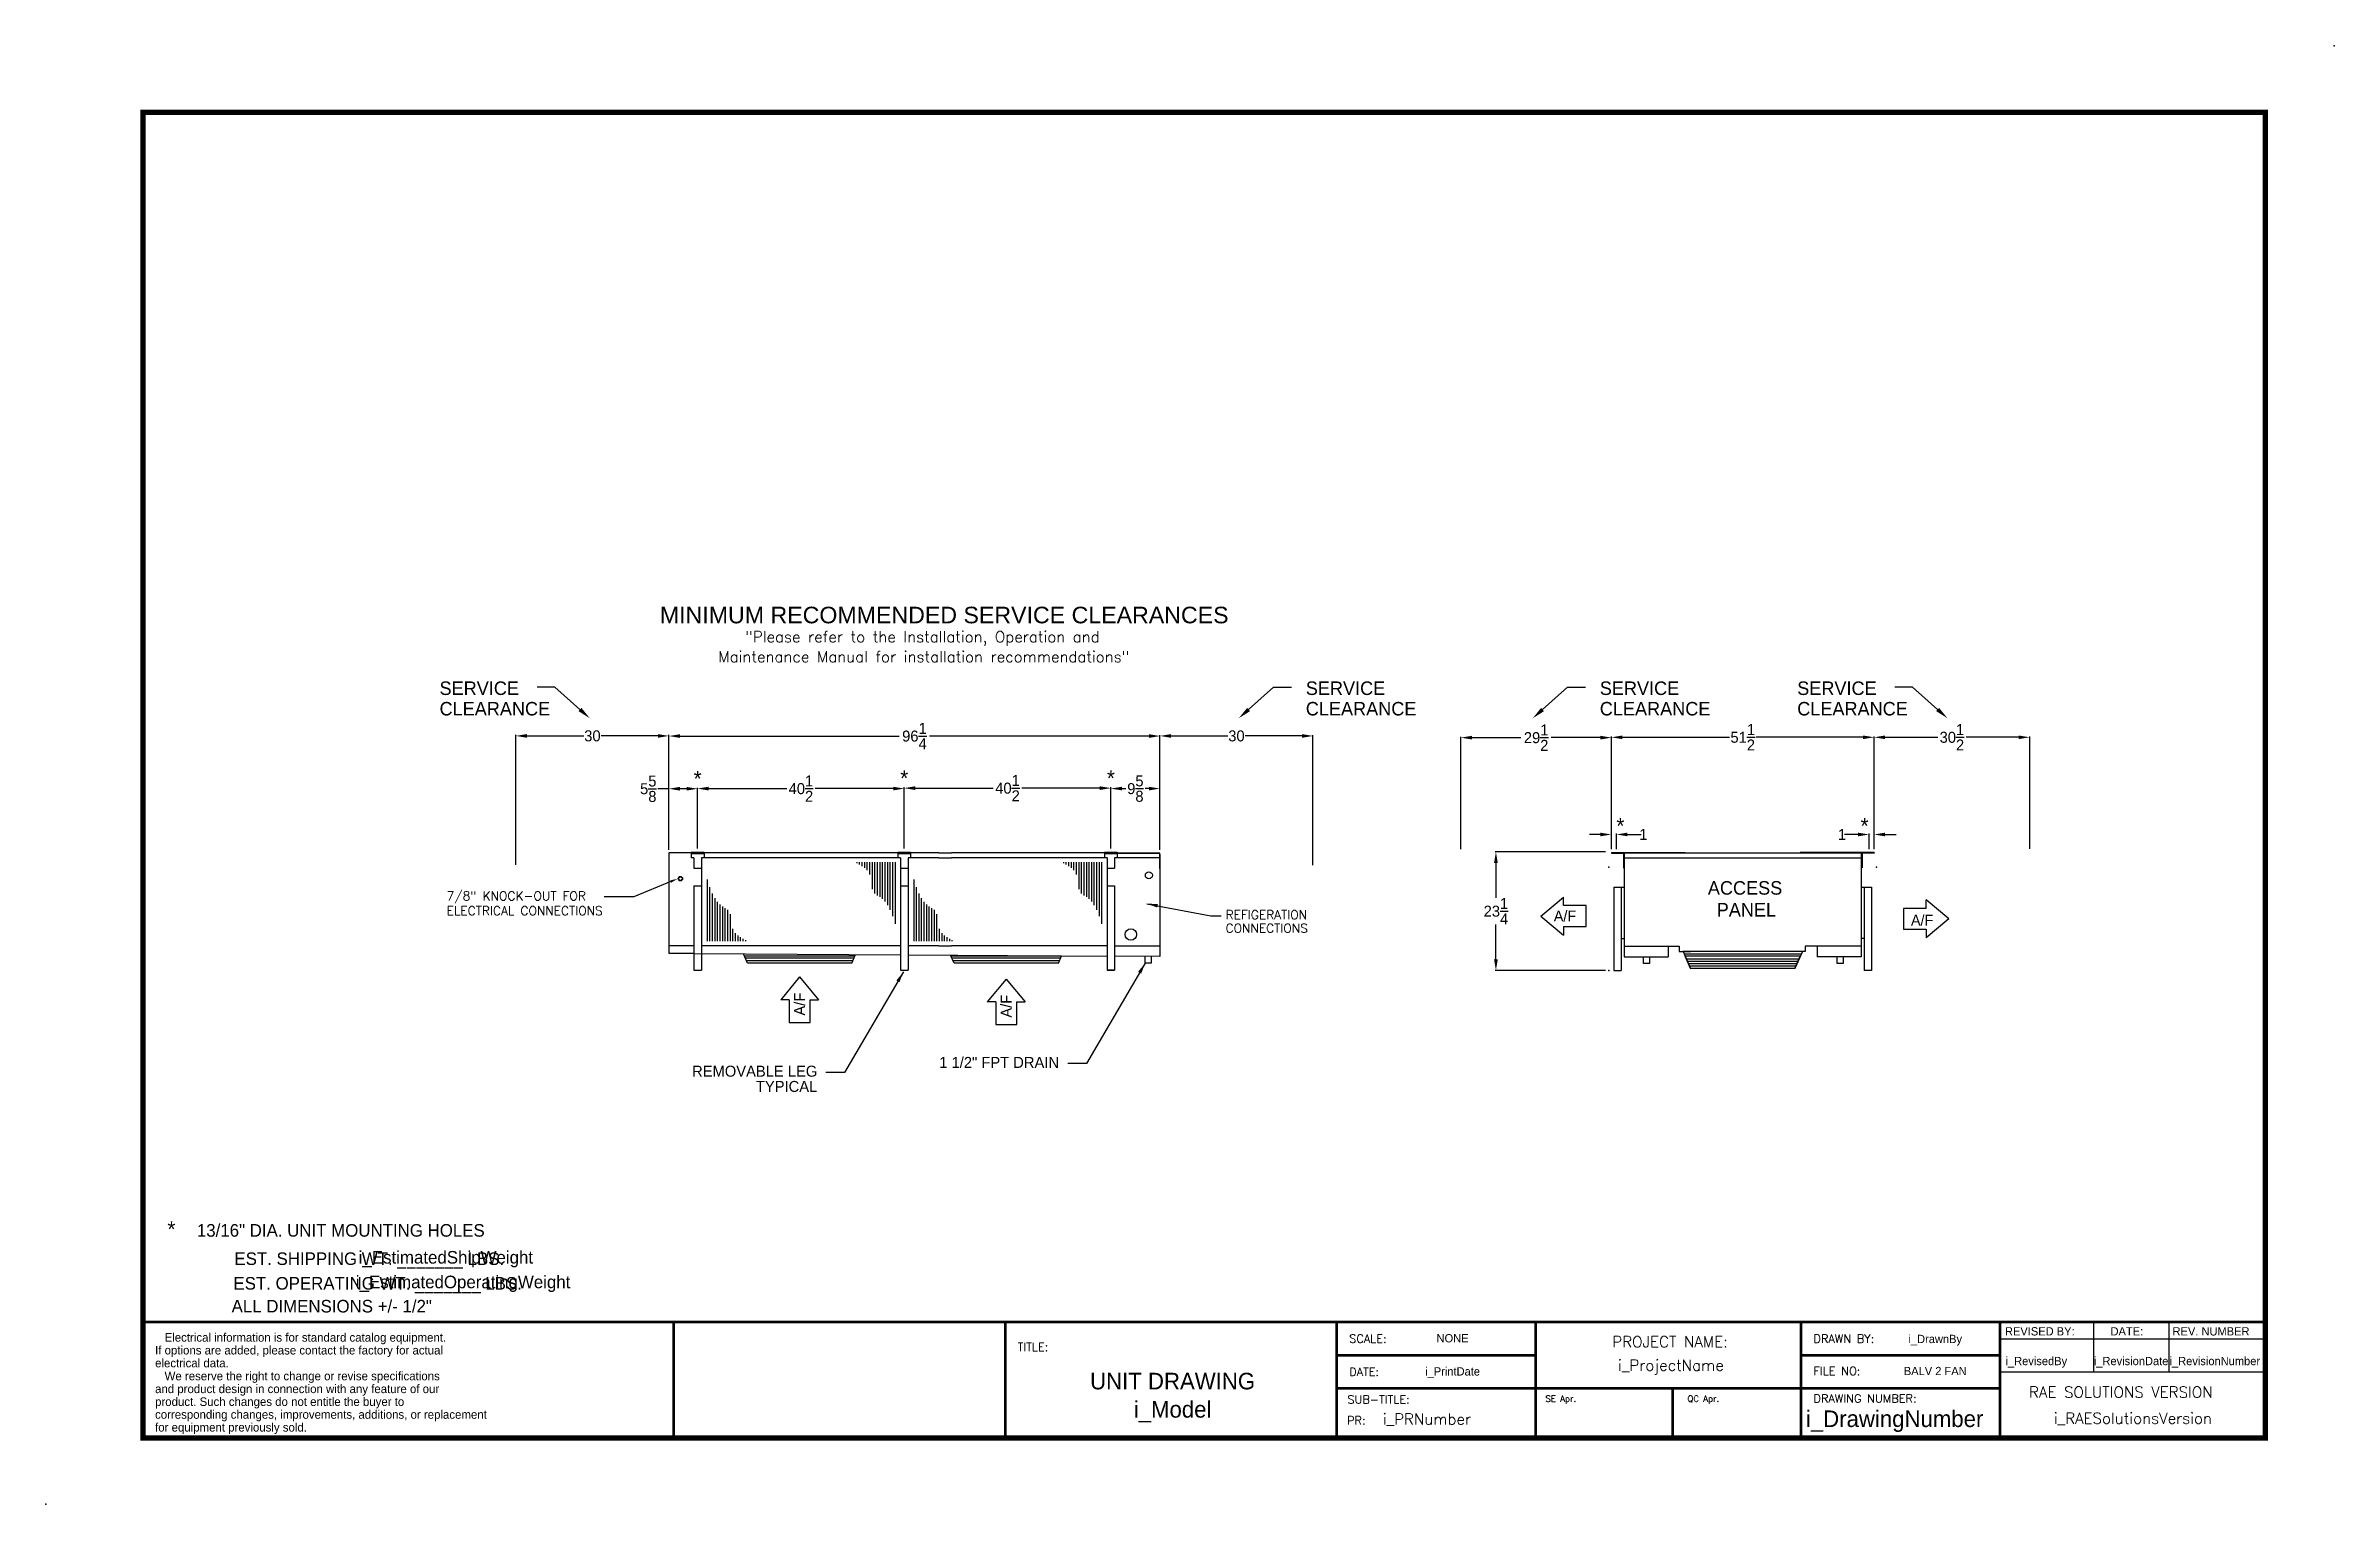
# Model space of a CAD drawing. Extents: x -19 to 430, y -13 to 273.
import ezdxf
from ezdxf.enums import TextEntityAlignment as Align

# ---------------------------------------------------------------- set-up
doc = ezdxf.new("R2010")
doc.units = 0
doc.header["$MEASUREMENT"] = 0
doc.layers.get('0').update_dxf_attribs({"linetype": 'CONTINUOUS'})
doc.layers.add('0 Unit', color=7, linetype='CONTINUOUS')
doc.styles.add('dimentions', font='ARIAL.TTF')
doc.styles.add('SIMPLEX', font='SIMPLEX')
doc.dimstyles.get("Standard").update_dxf_attribs({"dimtxt": 2.158, "dimasz": 2.158, "dimexe": 0.18, "dimexo": 0.625, "dimgap": 0.09, "dimtad": 0, "dimtih": 1, "dimtoh": 1, "dimdec": 3, "dimzin": 0, "dimdsep": 46, "dimlunit": 5, "dimtxsty": 'STANDARD', "dimcen": 0.09, "dimadec": 0, "dimazin": 0, "dimtfac": 1, "dimtdec": 3, "dimtofl": 0, "dimtmove": 0, "dimatfit": 3, "dimfxl": 1, "dimtolj": 1, "dimtzin": 0, "dimarcsym": 0})

# ---------------------------------------------------------------- blocks, each defined once
blk = doc.blocks.new('*D15')
at = {"layer": '0 Unit', "color": 0, "lineweight": -2}
for p, q in [((103.08, 115.39), (103.08, 137.85)), ((105.24, 137.67), (148.24, 137.67)), ((197.17, 137.67), (154.17, 137.67)), ((199.33, 115.33), (199.33, 137.85))]:
    blk.add_line(p, q, dxfattribs=at)
at = {"layer": '0 Unit', "color": 0}
for points in [[(105.24, 138.03), (105.24, 137.31), (103.08, 137.67)], [(197.17, 138.03), (197.17, 137.31), (199.33, 137.67)]]:
    blk.add_solid(points, dxfattribs=at)
at = {"layer": '0 Unit', "color": 0, "insert": (151.2, 137.67), "char_height": 2.158, "attachment_point": 5}
blk.add_mtext('\\A1;96{\\H1x;\\S1/4;}', dxfattribs=at)
blk = doc.blocks.new('*D16')
at = {"layer": '0 Unit', "color": 0, "lineweight": -2}
for p, q in [((108.7, 115.64), (108.7, 127.55)), ((110.86, 127.37), (126.16, 127.37)), ((147.04, 127.37), (131.74, 127.37)), ((149.2, 115.64), (149.2, 127.55))]:
    blk.add_line(p, q, dxfattribs=at)
at = {"layer": '0 Unit', "color": 0}
for points in [[(110.86, 127.73), (110.86, 127.01), (108.7, 127.37)], [(147.04, 127.73), (147.04, 127.01), (149.2, 127.37)]]:
    blk.add_solid(points, dxfattribs=at)
at = {"layer": '0 Unit', "color": 0, "insert": (128.95, 127.37), "char_height": 2.158, "attachment_point": 5}
blk.add_mtext('\\A1;40{\\H1x;\\S1/2;}', dxfattribs=at)
blk = doc.blocks.new('*D17')
at = {"layer": '0 Unit', "color": 0, "lineweight": -2}
for p, q in [((189.7, 115.65), (189.7, 127.55)), ((191.86, 127.37), (192.63, 127.37)), ((197.17, 127.37), (196.4, 127.37)), ((199.33, 115.33), (199.33, 127.55))]:
    blk.add_line(p, q, dxfattribs=at)
at = {"layer": '0 Unit', "color": 0}
for points in [[(191.86, 127.73), (191.86, 127.02), (189.7, 127.37)], [(197.17, 127.73), (197.17, 127.02), (199.33, 127.37)]]:
    blk.add_solid(points, dxfattribs=at)
at = {"layer": '0 Unit', "color": 0, "insert": (194.51, 127.37), "char_height": 2.158, "attachment_point": 5}
blk.add_mtext('\\A1;9{\\H1x;\\S5/8;}', dxfattribs=at)
blk = doc.blocks.new('*D18')
at = {"layer": '0 Unit', "color": 0, "lineweight": -2}
for p, q in [((103.08, 127.34), (100.92, 127.34)), ((103.08, 115.39), (103.08, 127.52)), ((106.54, 127.34), (105.24, 127.34)), ((108.7, 115.64), (108.7, 127.52))]:
    blk.add_line(p, q, dxfattribs=at)
at = {"layer": '0 Unit', "color": 0}
for points in [[(105.24, 127.7), (105.24, 126.98), (103.08, 127.34)], [(106.54, 127.7), (106.54, 126.98), (108.7, 127.34)]]:
    blk.add_solid(points, dxfattribs=at)
at = {"layer": '0 Unit', "color": 0, "insert": (99.03, 127.34), "char_height": 2.158, "attachment_point": 5}
blk.add_mtext('\\A1;5{\\H1x;\\S5/8;}', dxfattribs=at)
blk = doc.blocks.new('*D19')
at = {"layer": '0 Unit', "color": 0, "lineweight": -2}
for p, q in [((199.33, 115.33), (199.33, 137.87)), ((201.49, 137.69), (212.62, 137.69)), ((227.17, 137.69), (216.04, 137.69)), ((229.33, 112.33), (229.33, 137.87))]:
    blk.add_line(p, q, dxfattribs=at)
at = {"layer": '0 Unit', "color": 0}
for points in [[(201.49, 138.05), (201.49, 137.33), (199.33, 137.69)], [(227.17, 138.05), (227.17, 137.33), (229.33, 137.69)]]:
    blk.add_solid(points, dxfattribs=at)
at = {"layer": '0 Unit', "color": 0, "insert": (214.33, 137.69), "char_height": 2.158, "attachment_point": 5}
blk.add_mtext('\\A1;30', dxfattribs=at)
blk = doc.blocks.new('*D20')
at = {"layer": '0 Unit', "color": 0, "lineweight": -2}
for p, q in [((73.08, 112.39), (73.08, 137.88)), ((75.24, 137.7), (86.37, 137.7)), ((100.92, 137.7), (89.79, 137.7)), ((103.08, 115.39), (103.08, 137.88))]:
    blk.add_line(p, q, dxfattribs=at)
at = {"layer": '0 Unit', "color": 0}
for points in [[(75.24, 138.06), (75.24, 137.34), (73.08, 137.7)], [(100.92, 138.06), (100.92, 137.34), (103.08, 137.7)]]:
    blk.add_solid(points, dxfattribs=at)
at = {"layer": '0 Unit', "color": 0, "insert": (88.08, 137.7), "char_height": 2.158, "attachment_point": 5}
blk.add_mtext('\\A1;30', dxfattribs=at)
blk = doc.blocks.new('*D21')
at = {"layer": '0 Unit', "color": 0, "lineweight": -2}
for p, q in [((149.2, 115.64), (149.2, 127.64)), ((151.36, 127.46), (166.66, 127.46)), ((187.54, 127.46), (172.24, 127.46)), ((189.7, 115.65), (189.7, 127.64))]:
    blk.add_line(p, q, dxfattribs=at)
at = {"layer": '0 Unit', "color": 0}
for points in [[(151.36, 127.82), (151.36, 127.1), (149.2, 127.46)], [(187.54, 127.82), (187.54, 127.1), (189.7, 127.46)]]:
    blk.add_solid(points, dxfattribs=at)
at = {"layer": '0 Unit', "color": 0, "insert": (169.45, 127.46), "char_height": 2.158, "attachment_point": 5}
blk.add_mtext('\\A1;40{\\H1x;\\S1/2;}', dxfattribs=at)
blk = doc.blocks.new('*D29')
at = {"color": 0, "lineweight": -2}
for p, q in [((286.69, 114.96), (265.01, 114.96)), ((265.19, 112.8), (265.19, 105.94)), ((265.19, 93.86), (265.19, 100.72)), ((286.69, 91.7), (265.01, 91.7))]:
    blk.add_line(p, q, dxfattribs=at)
at = {"color": 0}
for points in [[(264.83, 112.8), (265.55, 112.8), (265.19, 114.96)], [(264.83, 93.86), (265.55, 93.86), (265.19, 91.7)]]:
    blk.add_solid(points, dxfattribs=at)
at = {"color": 0, "insert": (265.19, 103.33), "char_height": 2.158, "attachment_point": 5}
blk.add_mtext('\\A1;23{\\H1x;\\S1/4;}', dxfattribs=at)
blk = doc.blocks.new('*D30')
at = {"color": 0, "lineweight": -2}
for p, q in [((339.32, 115.46), (339.32, 137.61)), ((341.47, 137.43), (351.78, 137.43)), ((367.66, 137.43), (357.35, 137.43)), ((369.82, 115.58), (369.82, 137.61))]:
    blk.add_line(p, q, dxfattribs=at)
at = {"color": 0}
for points in [[(341.47, 137.78), (341.47, 137.07), (339.32, 137.43)], [(367.66, 137.78), (367.66, 137.07), (369.82, 137.43)]]:
    blk.add_solid(points, dxfattribs=at)
at = {"color": 0, "insert": (354.57, 137.43), "char_height": 2.158, "attachment_point": 5}
blk.add_mtext('\\A1;30{\\H1x;\\S1/2;}', dxfattribs=at)
blk = doc.blocks.new('*D31')
at = {"color": 0, "lineweight": -2}
for p, q in [((258.32, 115.52), (258.32, 137.54)), ((260.47, 137.36), (270.1, 137.36)), ((285.66, 137.36), (276.03, 137.36)), ((287.82, 115.52), (287.82, 137.54))]:
    blk.add_line(p, q, dxfattribs=at)
at = {"color": 0}
for points in [[(260.47, 137.72), (260.47, 137), (258.32, 137.36)], [(285.66, 137.72), (285.66, 137), (287.82, 137.36)]]:
    blk.add_solid(points, dxfattribs=at)
at = {"color": 0, "insert": (273.07, 137.36), "char_height": 2.158, "attachment_point": 5}
blk.add_mtext('\\A1;29{\\H1x;\\S1/2;}', dxfattribs=at)
blk = doc.blocks.new('*D32')
at = {"color": 0, "lineweight": -2}
for p, q in [((287.82, 115.46), (287.82, 137.61)), ((289.97, 137.43), (310.96, 137.43)), ((337.16, 137.43), (316.17, 137.43)), ((339.32, 115.46), (339.32, 137.61))]:
    blk.add_line(p, q, dxfattribs=at)
at = {"color": 0}
for points in [[(289.97, 137.78), (289.97, 137.07), (287.82, 137.43)], [(337.16, 137.78), (337.16, 137.07), (339.32, 137.43)]]:
    blk.add_solid(points, dxfattribs=at)
at = {"color": 0, "insert": (313.57, 137.43), "char_height": 2.158, "attachment_point": 5}
blk.add_mtext('\\A1;51{\\H1x;\\S1/2;}', dxfattribs=at)
blk = doc.blocks.new('*D33')
at = {"color": 0, "lineweight": -2}
for p, q in [((285.66, 118.37), (283.5, 118.37)), ((287.82, 115.46), (287.82, 118.55)), ((288.82, 115.46), (288.82, 118.55)), ((290.97, 118.37), (293.63, 118.37))]:
    blk.add_line(p, q, dxfattribs=at)
at = {"color": 0}
for points in [[(285.66, 118.73), (285.66, 118.01), (287.82, 118.37)], [(290.97, 118.73), (290.97, 118.01), (288.82, 118.37)]]:
    blk.add_solid(points, dxfattribs=at)
at = {"color": 0, "insert": (294.08, 118.37), "char_height": 2.158, "attachment_point": 5}
blk.add_mtext('\\A1;1', dxfattribs=at)
blk = doc.blocks.new('*D34')
at = {"color": 0, "lineweight": -2}
for p, q in [((336.16, 118.37), (333.5, 118.37)), ((338.32, 115.46), (338.32, 118.55)), ((339.32, 115.46), (339.32, 118.55)), ((341.47, 118.37), (343.63, 118.37))]:
    blk.add_line(p, q, dxfattribs=at)
at = {"color": 0}
for points in [[(336.16, 118.73), (336.16, 118.01), (338.32, 118.37)], [(341.47, 118.73), (341.47, 118.01), (339.32, 118.37)]]:
    blk.add_solid(points, dxfattribs=at)
at = {"color": 0, "insert": (333.05, 118.37), "char_height": 2.158, "attachment_point": 5}
blk.add_mtext('\\A1;1', dxfattribs=at)

msp = doc.modelspace()

# ---------------------------------------------------------------- linework, layer by layer
for p, q in [((139.9654, 112.7222), (139.9654, 112.9607)), ((140.4654, 112.4695), (140.4654, 112.9607)), ((140.9654, 112.1849), (140.9654, 112.9607)), ((141.4654, 111.8395), (141.4654, 112.9607)), ((141.9654, 111.3713), (141.9654, 112.9607)), ((142.4654, 110.5289), (142.4654, 112.9607)), ((142.9654, 107.6633), (142.9654, 112.9607)), ((143.4654, 106.8055), (143.4654, 112.9607)), ((143.9654, 106.4359), (143.9654, 112.9607)), ((144.4654, 106.117), (144.4654, 112.9607)), ((144.9654, 105.7429), (144.9654, 112.9607)), ((145.4654, 105.2263), (145.4654, 112.9607)), ((145.9654, 104.5049), (145.9654, 112.9607)), ((146.4654, 103.5626), (146.4654, 112.9607)), ((146.9654, 102.3679), (146.9654, 112.9607)), ((147.4654, 100.8316), (147.4654, 112.9607)), ((180.4654, 112.7222), (180.4654, 112.9607)), ((180.9654, 112.4695), (180.9654, 112.9607)), ((181.4654, 112.1849), (181.4654, 112.9607)), ((181.9654, 111.8395), (181.9654, 112.9607)), ((182.4654, 111.3713), (182.4654, 112.9607)), ((182.9654, 110.5289), (182.9654, 112.9607)), ((183.4654, 107.6633), (183.4654, 112.9607)), ((183.9654, 106.8055), (183.9654, 112.9607)), ((184.4654, 106.4359), (184.4654, 112.9607)), ((184.9654, 106.117), (184.9654, 112.9607)), ((185.4654, 105.7429), (185.4654, 112.9607)), ((185.9654, 105.2263), (185.9654, 112.9607)), ((186.4654, 104.5049), (186.4654, 112.9607)), ((186.9654, 103.5626), (186.9654, 112.9607)), ((187.4654, 102.3679), (187.4654, 112.9607)), ((187.9654, 100.8316), (187.9654, 112.9607)), ((287.8159, 114.8323), (290.3159, 114.8323)), ((287.8159, 114.8323), (287.8159, 114.7073)), ((287.8159, 114.7073), (290.1796, 114.7073)), ((288.8159, 114.8323), (288.8159, 114.7073)), ((290.1796, 114.7073), (290.1796, 111.8193)), ((290.3159, 114.8323), (302.3159, 114.8323)), ((336.8159, 114.7073), (290.3159, 114.7073)), ((290.3159, 114.7073), (290.3159, 97.9511)), ((336.8159, 113.7073), (290.3159, 113.7073)), ((302.3159, 114.8323), (302.3159, 114.7073)), ((336.8159, 114.8323), (324.8159, 114.8323)), ((324.8159, 114.8323), (324.8159, 114.7073)), ((339.3159, 114.8323), (336.8159, 114.8323)), ((336.8159, 114.7073), (336.8159, 97.9511)), ((336.8159, 114.7073), (336.8159, 96.4511)), ((339.3159, 114.7073), (336.9522, 114.7073)), ((336.9522, 114.7073), (336.9522, 111.8193)), ((338.3159, 114.8323), (338.3159, 114.7073)), ((339.3159, 114.8323), (339.3159, 114.7073)), ((110.5544, 109.5581), (110.5544, 97.429)), ((111.0544, 108.0218), (111.0544, 97.429)), ((151.0544, 109.5581), (151.0544, 97.429)), ((151.5544, 108.0218), (151.5544, 97.429)), ((288.3159, 108.0465), (288.3159, 91.7011)), ((288.3159, 108.0465), (290.3159, 108.0465)), ((289.7534, 108.0465), (289.7534, 91.7011)), ((290.1796, 111.8193), (290.3159, 111.8193)), ((290.3159, 111.9511), (290.3159, 111.7011)), ((336.8159, 111.9511), (336.8159, 111.7011)), ((336.8159, 111.9511), (336.8159, 111.7011)), ((336.9522, 111.8193), (336.8159, 111.8193)), ((336.8159, 108.0465), (338.8159, 108.0465)), ((337.3784, 108.0465), (337.3784, 91.7011)), ((338.8159, 108.0465), (338.8159, 91.7011)), ((111.5544, 106.8271), (111.5544, 97.429)), ((112.0544, 105.8848), (112.0544, 97.429)), ((112.5544, 105.1634), (112.5544, 97.429)), ((113.0544, 104.6469), (113.0544, 97.429)), ((113.5544, 104.2727), (113.5544, 97.429)), ((114.0544, 103.9538), (114.0544, 97.429)), ((114.5544, 103.5842), (114.5544, 97.429)), ((152.0544, 106.8271), (152.0544, 97.429)), ((152.5544, 105.8848), (152.5544, 97.429)), ((153.0544, 105.1634), (153.0544, 97.429)), ((153.5544, 104.6469), (153.5544, 97.429)), ((154.0544, 104.2727), (154.0544, 97.429)), ((154.5544, 103.9538), (154.5544, 97.429)), ((155.0544, 103.5842), (155.0544, 97.429)), ((273.9903, 102.3724), (278.4475, 106.0866)), ((278.4475, 104.4152), (278.4475, 106.0866)), ((282.9048, 104.4152), (278.4475, 104.4152)), ((282.9048, 100.3295), (282.9048, 104.4152)), ((345.0712, 103.8647), (345.0712, 99.779)), ((349.5285, 103.8647), (345.0712, 103.8647)), ((353.9857, 101.8219), (349.5285, 105.5361)), ((349.5285, 103.8647), (349.5285, 105.5361)), ((115.0544, 102.7264), (115.0544, 97.429)), ((115.5544, 99.8608), (115.5544, 97.429)), ((116.0544, 99.0184), (116.0544, 97.429)), ((155.5544, 102.7264), (155.5544, 97.429)), ((156.0544, 99.8608), (156.0544, 97.429)), ((156.5544, 99.0184), (156.5544, 97.429)), ((273.9903, 102.3724), (278.4475, 98.6581)), ((278.4475, 100.3295), (278.4475, 98.6581)), ((278.4475, 100.3295), (282.9048, 100.3295)), ((345.0712, 99.779), (349.5285, 99.779)), ((353.9857, 101.8219), (349.5285, 98.1076)), ((349.5285, 99.779), (349.5285, 98.1076)), ((116.5544, 98.5502), (116.5544, 97.429)), ((117.0544, 98.2049), (117.0544, 97.429)), ((117.5544, 97.9202), (117.5544, 97.429)), ((118.0544, 97.6676), (118.0544, 97.429)), ((157.0544, 98.5502), (157.0544, 97.429)), ((157.5544, 98.2049), (157.5544, 97.429)), ((158.0544, 97.9202), (158.0544, 97.429)), ((158.5544, 97.6676), (158.5544, 97.429)), ((289.7534, 97.9511), (290.3159, 97.9511)), ((290.3159, 97.9511), (290.3159, 94.3886)), ((290.3159, 96.4511), (298.9409, 96.4511)), ((290.3159, 94.3886), (298.9409, 94.3886)), ((294.1298, 93.0651), (294.1354, 94.4006)), ((295.3198, 94.3956), (295.3198, 93.0651)), ((298.9409, 96.4511), (298.9409, 94.3886)), ((298.9409, 96.4511), (301.1023, 96.4511)), ((301.1023, 96.4511), (301.1023, 95.4511)), ((301.1023, 95.4511), (303.3231, 95.4511)), ((325.3159, 95.4511), (301.8159, 95.4511)), ((301.8784, 95.4511), (303.33, 92.064)), ((325.2534, 95.4511), (301.8784, 95.4511)), ((325.2534, 95.4511), (301.8784, 95.4511)), ((302.0858, 94.9672), (325.046, 94.9672)), ((303.33, 92.064), (302.2932, 94.4833)), ((324.8387, 94.4833), (302.2932, 94.4833)), ((325.2534, 95.4511), (323.8018, 92.064)), ((323.8018, 92.064), (324.8387, 94.4833)), ((325.775, 95.4511), (324.7191, 95.4511)), ((325.775, 96.4511), (325.775, 95.4511)), ((328.1909, 96.4511), (325.775, 96.4511)), ((336.8159, 96.4511), (328.1909, 96.4511)), ((328.1909, 96.4511), (328.1909, 94.3886)), ((336.8159, 94.3886), (328.1909, 94.3886)), ((332.0864, 93.0651), (332.092, 94.4006)), ((333.2765, 94.3956), (333.2765, 93.0651)), ((337.3784, 97.9511), (336.8159, 97.9511)), ((336.8159, 97.9511), (336.8159, 94.3886)), ((288.3159, 91.7011), (289.7534, 91.7011)), ((295.3198, 93.0651), (294.1298, 93.0651)), ((302.5005, 93.9994), (324.6313, 93.9994)), ((302.7079, 93.5156), (324.4239, 93.5156)), ((324.2166, 93.0317), (302.9153, 93.0317)), ((324.0092, 92.5478), (303.1226, 92.5478)), ((323.8018, 92.064), (303.33, 92.064)), ((333.2765, 93.0651), (332.0864, 93.0651)), ((338.8159, 91.7011), (337.3784, 91.7011)), ((104, 0), (104, 22.75)), ((169, 0), (169, 22.75)), ((234, 22.75), (364, 22.75)), ((234, 0), (234, 22.75)), ((273, 22.75), (273, 0)), ((325, 22.75), (325, 9.75)), ((364, 22.75), (364, 0)), ((364, 22.75), (416, 22.75)), ((364, 22.75), (364, 19.5)), ((382.3478, 22.75), (382.3478, 13)), ((397.1241, 22.75), (397.1241, 13)), ((364, 19.5), (416, 19.5)), ((273, 16.25), (234, 16.25)), ((325, 16.25), (364, 16.25)), ((325, 9.75), (325, 16.25)), ((364, 9.75), (234, 9.75)), ((299.8125, 9.75), (299.8125, 0)), ((325, 9.75), (325, 0)), ((364, 13), (416, 13))]:
    msp.add_line(p, q)
for points, const_width in [([(0, 0), (416, 0), (416, 260), (0, 260), (0, 0)], 1.04), ([(104.6148, 22.75), (0, 22.75)], 0.52), ([(416, 22.75), (104, 22.75), (104, 0)], 0.52), ([(169, 22.75), (169, 0)], 0.52), ([(234, 22.75), (234, 0)], 0.52), ([(273, 22.75), (273, 0)], 0.52), ([(325, 22.75), (325, 0)], 0.52), ([(364, 0), (364, 22.75), (416, 22.75)], 0.52), ([(273, 16.25), (234, 16.25)], 0.52), ([(364, 16.25), (325, 16.25), (325, 0)], 0.52), ([(364, 9.75), (234, 9.75)], 0.52), ([(299.8125, 9.75), (299.8125, 0)], 0.52)]:
    msp.add_lwpolyline(points, dxfattribs=dict(const_width=const_width))
for radius in [0.4375, 0.3591]:
    msp.add_circle((105.3274, 109.7036), radius)
for p in [(429.5159, 273.0349), (364, 0), (-19.0768, -12.9651)]:
    msp.add_point(p)
at = {"linetype": 'ByBlock'}
for p in [(287.3159, 111.9511), (339.8159, 111.9511), (287.3159, 91.7011)]:
    msp.add_point(p, dxfattribs=at)
at = {"layer": '0 Unit'}
for p, q in [((107.4524, 114.7661), (103.0774, 114.7661)), ((103.0774, 114.7661), (103.0774, 96.5161)), ((107.4524, 114.8914), (107.4524, 113.7661)), ((107.4524, 114.8914), (107.4524, 113.7661)), ((107.4524, 114.7661), (107.4524, 114.8914)), ((107.4524, 114.8914), (109.9524, 114.8911)), ((107.4524, 114.7661), (107.4524, 113.7661)), ((107.4524, 114.6414), (109.9524, 114.6411)), ((107.9524, 113.7661), (107.4524, 113.7661)), ((107.9524, 113.7661), (107.9524, 111.7728)), ((109.4524, 113.7661), (109.4524, 91.7728)), ((109.9524, 113.7661), (109.4524, 113.7661)), ((109.9524, 114.8911), (109.9524, 113.7661)), ((109.9524, 114.8911), (109.9524, 113.7661)), ((109.9524, 114.7661), (109.9524, 114.8911)), ((147.9524, 114.7661), (109.9524, 114.7661)), ((109.9524, 114.7661), (109.9524, 113.7661)), ((147.9524, 113.7661), (109.9524, 113.7661)), ((147.9524, 114.8914), (147.9524, 113.7661)), ((147.9524, 114.7661), (147.9524, 114.8914)), ((147.9524, 114.8914), (150.4524, 114.8911)), ((147.9524, 114.7661), (147.9524, 113.7661)), ((147.9524, 114.6414), (150.4524, 114.6411)), ((148.4524, 113.7661), (147.9524, 113.7661)), ((148.4524, 113.7661), (148.4524, 91.7728)), ((149.9524, 113.7661), (149.9524, 91.7728)), ((150.4524, 113.7661), (149.9524, 113.7661)), ((150.4524, 114.8911), (150.4524, 113.7661)), ((150.4524, 114.7661), (150.4524, 114.8911)), ((155.9524, 114.7661), (150.4524, 114.7661)), ((150.4524, 114.7661), (150.4524, 113.7661)), ((155.9524, 113.7661), (150.4524, 113.7661)), ((155.9524, 114.7661), (158.4524, 114.7661)), ((155.9524, 113.7661), (158.4524, 113.7661)), ((188.4524, 114.7661), (158.4524, 114.7661)), ((188.4524, 113.7661), (158.4524, 113.7661)), ((188.4524, 114.8914), (188.4524, 113.7661)), ((188.4524, 114.7661), (188.4524, 114.8914)), ((188.4524, 114.8914), (190.9524, 114.8911)), ((188.4524, 114.7661), (188.4524, 113.7661)), ((188.4524, 114.6414), (190.9524, 114.6411)), ((188.9524, 113.7661), (188.4524, 113.7661)), ((188.9524, 113.7661), (188.9524, 91.7728)), ((190.4524, 113.7661), (190.4524, 111.7728)), ((190.9524, 113.7661), (190.4524, 113.7661)), ((190.9524, 114.8911), (190.9524, 113.7661)), ((190.9524, 114.7661), (190.9524, 114.8911)), ((190.9524, 114.7661), (190.9524, 113.7661)), ((199.3274, 114.7073), (190.9524, 114.7073)), ((190.9524, 114.7073), (199.3274, 114.7073)), ((199.3274, 113.7661), (190.9524, 113.7661)), ((199.3274, 111.7073), (199.3274, 114.7073)), ((199.3274, 114.4414), (199.3274, 96.1914)), ((107.9524, 111.7728), (109.4524, 111.7728)), ((107.9524, 108.2728), (109.4524, 108.2728)), ((107.9524, 108.2728), (107.9524, 91.7728)), ((148.4524, 111.7728), (149.9524, 111.7728)), ((148.4524, 108.2728), (149.9524, 108.2728)), ((188.9524, 111.7728), (190.4524, 111.7728)), ((188.9524, 108.2728), (190.4524, 108.2728)), ((190.4524, 108.2728), (190.4524, 91.7728)), ((199.3274, 111.7728), (199.3274, 96.5228)), ((199.3274, 111.7073), (199.3274, 96.4573)), ((103.0774, 96.5161), (103.0774, 95.0592)), ((107.9524, 96.5161), (103.0774, 96.5161)), ((107.9524, 95.0592), (103.0774, 95.0592)), ((107.9524, 95.0592), (148.4524, 94.7758)), ((148.4524, 96.5161), (109.4524, 96.5161)), ((118.4665, 93.129), (117.6684, 94.9912)), ((117.8444, 94.5806), (139.5604, 94.5806)), ((144.8899, 96.5161), (121.5149, 96.5161)), ((138.9383, 93.129), (139.6704, 94.8372)), ((155.9524, 96.5161), (149.9524, 96.5161)), ((149.9524, 94.7653), (188.9524, 94.4924)), ((155.9524, 96.5161), (158.4524, 96.5161)), ((158.9665, 93.129), (158.2903, 94.7069)), ((158.3444, 94.5806), (180.0604, 94.5806)), ((188.9524, 96.5161), (158.4524, 96.5161)), ((188.4524, 96.5161), (165.2024, 96.5161)), ((188.4524, 96.5161), (167.161, 96.5161)), ((179.4383, 93.129), (180.0493, 94.5547)), ((199.3274, 96.4573), (190.4524, 96.4573)), ((199.3274, 94.4603), (190.4524, 94.4832)), ((199.3274, 96.4573), (190.9524, 96.4573)), ((199.3274, 96.4573), (190.9524, 96.4573)), ((196.436, 93.1369), (196.4415, 94.4678)), ((197.6261, 94.4674), (197.6261, 93.1369)), ((199.3274, 96.5228), (199.3274, 94.4603)), ((199.3274, 96.5161), (199.3274, 94.4603)), ((199.3274, 96.5161), (199.3274, 94.4603)), ((199.3274, 96.4573), (199.3274, 94.4603)), ((199.3274, 96.1914), (199.3274, 94.4603)), ((107.9524, 91.7728), (109.4524, 91.7728)), ((107.9524, 91.7728), (109.4524, 91.7728)), ((139.3531, 94.0967), (118.0518, 94.0967)), ((139.1457, 93.6128), (118.2592, 93.6128)), ((138.9383, 93.129), (118.4665, 93.129)), ((128.7024, 90.4285), (124.9882, 85.9713)), ((128.7024, 90.4285), (132.4167, 85.9713)), ((148.4524, 91.7728), (149.9524, 91.7728)), ((148.4524, 91.7728), (149.9524, 91.7728)), ((179.8531, 94.0967), (158.5518, 94.0967)), ((179.6457, 93.6128), (158.7592, 93.6128)), ((179.4383, 93.129), (158.9665, 93.129)), ((169.2024, 90.0277), (165.4882, 85.5705)), ((169.2024, 90.0277), (172.9167, 85.5705)), ((190.4524, 91.7728), (188.9524, 91.7728)), ((188.9524, 91.7728), (190.4524, 91.7728)), ((197.6261, 93.1369), (196.436, 93.1369)), ((126.6596, 85.9713), (124.9882, 85.9713)), ((126.6596, 85.9713), (126.6596, 81.514)), ((130.7453, 81.514), (130.7453, 85.9713)), ((130.7453, 85.9713), (132.4167, 85.9713)), ((167.1596, 85.5705), (165.4882, 85.5705)), ((167.1596, 85.5705), (167.1596, 81.1132)), ((171.2453, 81.1132), (171.2453, 85.5705)), ((171.2453, 85.5705), (172.9167, 85.5705)), ((126.6596, 81.514), (130.7453, 81.514)), ((167.1596, 81.1132), (171.2453, 81.1132))]:
    msp.add_line(p, q, dxfattribs=at)
for points in [[(85.6371, 142.875), (80.7331, 147.2295), (77.2301, 147.2295)], [(216.7054, 142.875), (221.6094, 147.2295), (225.1124, 147.2295)], [(274.3346, 142.875), (279.2386, 147.2295), (282.7416, 147.2295)], [(351.7762, 142.875), (346.8722, 147.2295), (343.3692, 147.2295)], [(103.4363, 109.141), (96.2299, 106.136), (90.3608, 106.136)]]:
    msp.add_lwpolyline(points, dxfattribs=at)
for centre, radius in [((197.1551, 110.363), 0.6823), ((193.6164, 98.75), 1.1345)]:
    msp.add_circle(centre, radius, dxfattribs=at)
at = {"layer": '0 Unit', "linetype": 'ByBlock'}
msp.add_point((199.3274, 111.7728), dxfattribs=at)
at = {"layer": '0 Unit'}
for points in [[(85.9219, 143.1957), (87.5611, 141.1666), (85.3524, 142.5543)], [(216.4207, 143.1957), (214.7814, 141.1666), (216.9901, 142.5543)], [(274.0499, 143.1957), (272.4106, 141.1666), (274.6193, 142.5543)], [(352.061, 143.1957), (353.7002, 141.1666), (351.4915, 142.5543)], [(103.5295, 108.9175), (104.777, 109.7), (103.3432, 109.3644)]]:
    msp.add_solid(points, dxfattribs=at)

# ---------------------------------------------------------------- texts
at = {"lineweight": 30}
for s, height, style, p in [('MINIMUM RECOMMENDED SERVICE CLEARANCES', 3.25, 'dimentions', (101.2986, 159.7814)), ('SE Apr.', 1.21875, 'SIMPLEX', (274.9092, 7.1233)), ('QC Apr.', 1.21875, 'SIMPLEX', (302.7446, 7.1233))]:
    msp.add_text(s, height=height, dxfattribs=dict(at, style=style)).set_placement(p)
at = {"style": 'SIMPLEX'}
for s, p in [('"Please refer to the Installation, Operation and', (152.7815, 156.0641)), ('Maintenance Manual for installation recommendations"', (153.0389, 152.1526)), ('PROJECT NAME:', (299.3264, 17.821)), ('i_ProjectName', (299.4905, 13.202)), ('i_RAESolutionsVersion', (390.0536, 2.8121))]:
    msp.add_text(s, height=2.158, dxfattribs=at).set_placement(p, align=Align.CENTER)
for s, height, p in [('*', 3.0398, (108.706, 127.8002)), ('*', 3.0398, (149.206, 127.8973)), ('*', 3.0398, (189.7059, 127.8973)), ('*', 3.0398, (289.5948, 118.5496)), ('*', 3.0398, (337.4549, 118.5496)), ('*', 3.0398, (5.5646, 39.4596)), ('EST. SHIPPING WT. _______ LBS.', 2.47, (44.3404, 33.9518)), ('i_EstimatedShipWeight', 2.472835, (59.3532, 34.2216)), ('EST. OPERATING WT. _______ LBS.', 2.47, (45.9805, 29.1203)), ('i_EstimatedOperatingWeight', 2.47, (62.7329, 29.3901)), ('ALL DIMENSIONS +/- 1/2"', 2.47, (36.9866, 24.6377)), ('NONE', 1.625, (256.6897, 18.7734)), ('i_DrawnBy', 1.625, (351.3051, 18.634)), ('i_PrintDate', 1.625, (256.6897, 12.2734)), ('BALV 2 FAN', 1.625, (351.3051, 12.3468)), ('i_RevisedBy', 1.625, (371.121, 14.3036)), ('i_RevisionDate', 1.625, (389.6985, 14.3036)), ('i_RevisionNumber', 1.625, (406.1086, 14.3036)), ('UNIT DRAWING', 3.25, (201.8071, 9.5593)), ('i_Model', 3.25, (201.8071, 4.0201)), ('i_DrawingNumber', 3.25, (343.3469, 2.1745))]:
    msp.add_text(s, height=height).set_placement(p, align=Align.CENTER)
for s, height, p in [('A/F', 2.10938, (276.5307, 101.3295)), ('A/F', 2.10938, (346.5479, 100.5214)), ('13/16" DIA. UNIT MOUNTING HOLES', 2.47, (10.5489, 39.5023)), ('REVISED BY:', 1.625, (364.9754, 20.1303)), ('DATE:', 1.625, (385.6687, 20.1303)), ('REV. NUMBER', 1.625, (397.8206, 20.1303))]:
    msp.add_text(s, height=height).set_placement(p)
at = {"lineweight": 25}
for s, p in [('If options are added, please contact the factory for actual', (2.3498, 16.4016)), ('   Electrical information is for standard catalog equipment.', (2.3498, 18.9156)), ('electrical data.', (2.3498, 13.8876)), ('and product design in connection with any feature of our', (2.3498, 8.828)), ('   We reserve the right to change or revise specifications', (2.3498, 11.3419)), ('corresponding changes, improvements, additions, or replacement ', (2.3498, 3.8)), ('product. Such changes do not entitle the buyer to', (2.3498, 6.314)), ('for equipment previously sold.', (2.3498, 1.286))]:
    msp.add_text(s, height=1.675997, dxfattribs=at).set_placement(p)
at = {"style": 'SIMPLEX'}
for s, height, p in [('TITLE:', 1.625, (171.4375, 17.0625)), ('SCALE:', 1.625, (236.4375, 18.6875)), ('DRAWN BY:', 1.625, (327.4375, 18.6875)), ('DATE:', 1.625, (236.4375, 12.1875)), ('FILE NO:', 1.625, (327.4375, 12.3446)), ('RAE SOLUTIONS VERSION', 2.158, (369.6971, 7.9397)), ('SUB-TITLE:', 1.625, (236.0854, 6.7598)), ('i_PRNumber', 2.158, (243.0234, 2.6504)), ('DRAWING NUMBER:', 1.625, (327.4375, 6.9571))]:
    msp.add_text(s, height=height, dxfattribs=at).set_placement(p)
msp.add_text('PR:', height=1.625, dxfattribs=at).set_placement((239.6209, 2.6504), align=Align.RIGHT)
at = {"layer": '0 Unit'}
for s, p in [('SERVICE', (58.1114, 145.7237)), ('SERVICE', (227.9216, 145.7237)), ('SERVICE', (285.5508, 145.7237)), ('SERVICE', (324.2505, 145.7237)), ('CLEARANCE', (58.1114, 141.7072)), ('CLEARANCE', (227.9216, 141.7072)), ('CLEARANCE', (285.5508, 141.7072)), ('CLEARANCE', (324.2505, 141.7072))]:
    msp.add_text(s, height=2.65219, dxfattribs=at).set_placement(p)
for s, height, p in [('ACCESS', 2.65219, (321.3167, 107.8964)), ('PANEL', 2.65219, (320.1026, 103.6113)), ('REMOVABLE LEG', 2.158, (132.1571, 71.9512)), ('1 1/2" FPT DRAIN', 2.158, (179.5495, 73.6691)), ('TYPICAL', 2.158, (132.1571, 68.9635))]:
    msp.add_text(s, height=height, dxfattribs=at).set_placement(p, align=Align.MIDDLE_RIGHT)
at = {"layer": '0 Unit', "style": 'SIMPLEX'}
for s, p in [('REFIGERATION', (212.1968, 101.7488)), ('CONNECTIONS', (212.1968, 99.1183))]:
    msp.add_text(s, height=1.75, dxfattribs=at).set_placement(p)
at = {"layer": '0 Unit'}
for p in [(129.7708, 82.855), (170.2708, 82.4543)]:
    msp.add_text('A/F', height=2.158, rotation=90, dxfattribs=at).set_placement(p)
at = {"layer": '0 Unit', "insert": (59.4998, 104.8725), "char_height": 1.75, "attachment_point": 4, "style": 'SIMPLEX'}
msp.add_mtext('{7/8" KNOCK-OUT FOR}\\P{ELECTRICAL CONNECTIONS}', dxfattribs=at)

# ---------------------------------------------------------------- dimensions: what is measured, and where the dimension line sits
for base, p1, p2, picture, middle in [((258.3159, 137.3627), (287.8159, 114.8948), (258.3159, 114.8948), '*D31', (273.0659, 137.3627)), ((369.8159, 137.4252), (339.3159, 114.8323), (369.8159, 114.9573), '*D30', (354.5659, 137.4252))]:
    dim = msp.add_linear_dim(base=base, p1=p1, p2=p2, dimstyle='Standard')
    dim.commit()
    dim.dimension.update_dxf_attribs({"geometry": picture, "text_midpoint": middle})
dim = msp.add_linear_dim(base=(287.8159, 137.4252), p1=(339.3159, 114.8323), p2=(287.8159, 114.8323), angle=180, dimstyle='Standard')
dim.commit()
dim.dimension.update_dxf_attribs({"geometry": '*D32', "text_midpoint": (313.5659, 137.4252)})
dim = msp.add_linear_dim(base=(287.8159, 118.3737), p1=(288.8159, 114.8323), p2=(287.8159, 114.8323), dimstyle='Standard')
dim.commit()
dim.dimension.update_dxf_attribs({"geometry": '*D33', "text_midpoint": (294.0816, 118.3737), "dimtype": 160})
for base, p1, p2, angle, picture, middle in [((339.3159, 118.3737), (338.3159, 114.8323), (339.3159, 114.8323), 180, '*D34', (333.0502, 118.3737)), ((265.1877, 91.7011), (287.3159, 114.9573), (287.3159, 91.7011), 90, '*D29', (265.1877, 103.3292))]:
    dim = msp.add_linear_dim(base=base, p1=p1, p2=p2, angle=angle, dimstyle='Standard')
    dim.commit()
    dim.dimension.update_dxf_attribs({"geometry": picture, "text_midpoint": middle, "dimtype": 160})
at = {"layer": '0 Unit'}
for base, p1, p2, picture, middle in [((73.0774, 137.6966), (103.0774, 114.7661), (73.0774, 111.7661), '*D20', (88.0774, 137.6966)), ((103.0774, 137.6665), (199.3274, 114.7073), (103.0774, 114.7661), '*D15', (151.2024, 137.6665)), ((229.3274, 137.6863), (199.3274, 114.7073), (229.3274, 111.7073), '*D19', (214.3274, 137.6863)), ((103.0774, 127.3394), (108.7024, 115.0161), (103.0774, 114.7661), '*D18', (99.0311, 127.3394)), ((149.2024, 127.3669), (108.7024, 115.0161), (149.2024, 115.0161), '*D16', (128.9524, 127.3669)), ((189.7024, 127.4639), (149.2024, 115.0161), (189.7024, 115.0228), '*D21', (169.4524, 127.4639)), ((199.3274, 127.3748), (189.7024, 115.0228), (199.3274, 114.7073), '*D17', (194.5149, 127.3748))]:
    dim = msp.add_linear_dim(base=base, p1=p1, p2=p2, dimstyle='Standard', dxfattribs=at)
    dim.commit()
    dim.dimension.update_dxf_attribs({"geometry": picture, "text_midpoint": middle})

# ---------------------------------------------------------------- leaders
for points in [[(196.744, 104.7967), (209.2797, 102.4276), (211.3125, 102.4276)], [(149.0436, 91.419), (137.519, 71.7179), (133.8592, 71.7179)], [(196.436, 93.1369), (184.9114, 73.4358), (181.2516, 73.4358)]]:
    msp.add_leader(points, dimstyle='Standard', override={"dimgap": 0.09, "dimtad": 0}, dxfattribs=at)

doc.saveas('drawing.dxf')
